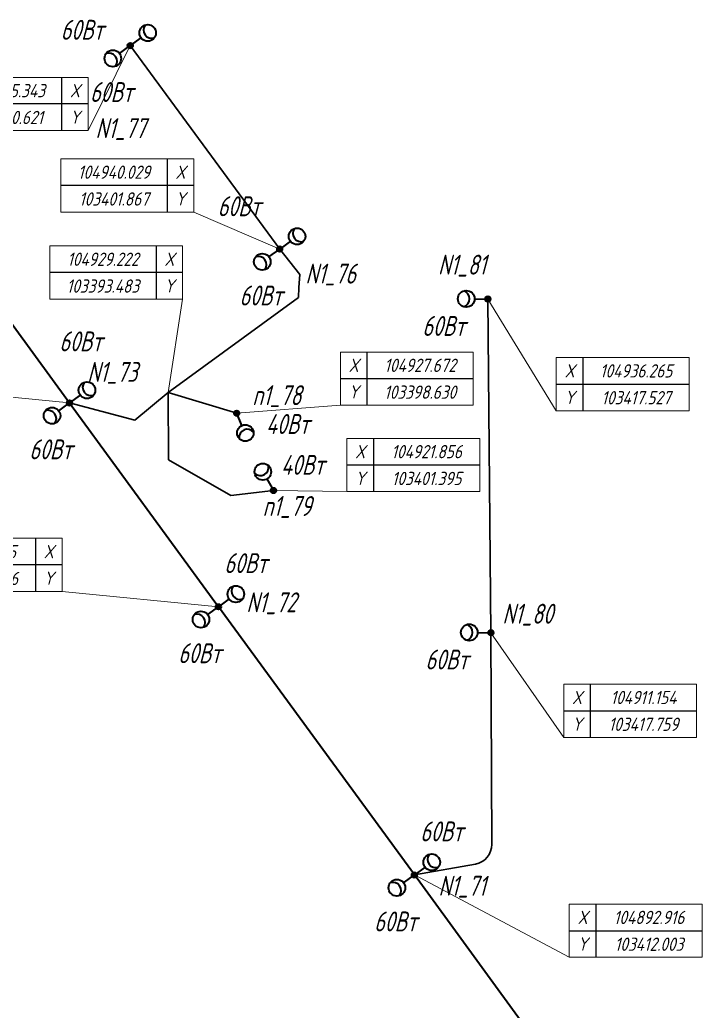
# Model space of a CAD drawing. Header units: millimetres. Extents: x 103224660 to 103518869, y 104697762 to 104995758.
# Drawn here: x 103382312 to 103433657, y 104882664 to 104957284 of the extents above; entities that cross this region are included whole.
import ezdxf
from ezdxf.enums import TextEntityAlignment as Align

# ---------------------------------------------------------------- set-up
doc = ezdxf.new("R2010")
doc.units = ezdxf.units.MM
doc.set_wipeout_variables(frame=1)
doc.layers.add('0 @ 1', color=7, linetype='Continuous')
for name, color, linetype, lineweight in [('ЭО_Воздушная линия', 10, 'Continuous', 35), ('ЭО_Кабельная линия', 3, 'ID_N', 30), ('ЭО_Пл_Опора', 10, 'Continuous', 35), ('ЭО_Пл_Опора_Светильники', 10, 'Continuous', 35), ('ЭО_Пл_Светильники', 10, 'Continuous', 25), ('ЭО_Пл_Светильники_Текст', 10, 'Continuous', 20), ('ЭС_Координата', 7, 'Continuous', 25)]:
    doc.layers.add(name, color=color, linetype=linetype, lineweight=lineweight)
doc.styles.add('ПБГС', font='simplex.shx', dxfattribs={"width": 0.8, "oblique": 15})
doc.linetypes.add('ID_N', pattern='A,0,3,-3,["N",ПБГС,S=1.2,R=0,X=-1,Y=-0.5],-3,6', length=15)

# ---------------------------------------------------------------- blocks, each defined once
blk = doc.blocks.new('промежуточная')
h = blk.add_hatch(color=255)
edge = h.paths.add_edge_path()
edge.add_arc((0, 0), 0.833, 0, 360)
at = {"lineweight": 30}
blk.add_circle((0, 0), 0.833, dxfattribs=at)
blk = doc.blocks.new('*U21')
at = {"layer": 'ЭО_Пл_Светильники'}
blk.add_line((0, 2), (0, 0), dxfattribs=at)
at = {"layer": 'ЭО_Пл_Светильники', "linetype": 'ByBlock', "xscale": 250, "yscale": 250, "zscale": 250}
blk.add_blockref('промежуточная', (0, 0), dxfattribs=at)
at = {"style": 'ПБГС', "oblique": 15, "width": 0.7, "flags": 1}
blk.add_attdef('NAME', (0, -6), '', height=3.5, dxfattribs=at)
at = {"layer": 'ЭО_Пл_Светильники_Текст', "style": 'ПБГС', "oblique": 15, "width": 0.7, "flags": 1}
for tag, p in [('TYPE', (0, 0)), ('MANUFACTURER', (0, -12)), ('SPECIFICATION_SECTION', (0, -18)), ('POWER', (0, -24)), ('GROUP', (0, -30))]:
    blk.add_attdef(tag, p, '', height=3.5, dxfattribs=at)
at = {"layer": 'ЭО_Пл_Светильники_Текст', "style": 'ПБГС', "oblique": 15, "width": 0.7}
blk.add_attdef('N_PYLON', (-805, -1919), '', height=1500, dxfattribs=at)
blk = doc.blocks.new('*U224')
at = {"layer": 'ЭО_Пл_Светильники'}
blk.add_line((0, 2), (0, 0), dxfattribs=at)
at = {"layer": 'ЭО_Пл_Светильники', "linetype": 'ByBlock', "xscale": 250, "yscale": 250, "zscale": 250}
blk.add_blockref('промежуточная', (0, 0), dxfattribs=at)
at = {"style": 'ПБГС', "oblique": 15, "width": 0.7, "flags": 1}
blk.add_attdef('NAME', (0, -6), '', height=3.5, dxfattribs=at)
at = {"layer": 'ЭО_Пл_Светильники_Текст', "style": 'ПБГС', "oblique": 15, "width": 0.7, "flags": 1}
for tag, p in [('TYPE', (0, 0)), ('MANUFACTURER', (0, -12)), ('SPECIFICATION_SECTION', (0, -18)), ('POWER', (0, -24)), ('GROUP', (0, -30))]:
    blk.add_attdef(tag, p, '', height=3.5, dxfattribs=at)
at = {"layer": 'ЭО_Пл_Светильники_Текст', "style": 'ПБГС', "oblique": 15, "width": 0.7}
blk.add_attdef('N_PYLON', (1818, -1561), '', height=1500, dxfattribs=at)
blk = doc.blocks.new('*U436')
at = {"layer": 'ЭО_Пл_Светильники'}
blk.add_line((0, 2), (0, 0), dxfattribs=at)
at = {"layer": 'ЭО_Пл_Светильники', "linetype": 'ByBlock', "xscale": 250, "yscale": 250, "zscale": 250}
blk.add_blockref('промежуточная', (0, 0), dxfattribs=at)
at = {"style": 'ПБГС', "oblique": 15, "width": 0.7, "flags": 1}
blk.add_attdef('NAME', (0, -6), '', height=3.5, dxfattribs=at)
at = {"layer": 'ЭО_Пл_Светильники_Текст', "style": 'ПБГС', "oblique": 15, "width": 0.7}
blk.add_attdef('N_PYLON', (1338, 1582), '', height=1500, dxfattribs=at)
at = {"layer": 'ЭО_Пл_Светильники_Текст', "style": 'ПБГС', "oblique": 15, "width": 0.7, "flags": 1}
for tag, p in [('TYPE', (0, 0)), ('MANUFACTURER', (0, -12)), ('SPECIFICATION_SECTION', (0, -18)), ('POWER', (0, -24)), ('GROUP', (0, -30))]:
    blk.add_attdef(tag, p, '', height=3.5, dxfattribs=at)
blk = doc.blocks.new('*U604')
at = {"layer": 'ЭО_Пл_Светильники'}
blk.add_line((0, 2), (0, 0), dxfattribs=at)
at = {"layer": 'ЭО_Пл_Светильники', "linetype": 'ByBlock', "xscale": 250, "yscale": 250, "zscale": 250}
blk.add_blockref('промежуточная', (0, 0), dxfattribs=at)
at = {"style": 'ПБГС', "oblique": 15, "width": 0.7, "flags": 1}
blk.add_attdef('NAME', (0, -6), '', height=3.5, dxfattribs=at)
at = {"layer": 'ЭО_Пл_Светильники_Текст', "style": 'ПБГС', "oblique": 15, "width": 0.7}
blk.add_attdef('N_PYLON', (-3748, 1839), '', height=1500, dxfattribs=at)
at = {"layer": 'ЭО_Пл_Светильники_Текст', "style": 'ПБГС', "oblique": 15, "width": 0.7, "flags": 1}
for tag, p in [('TYPE', (0, 0)), ('MANUFACTURER', (0, -12)), ('SPECIFICATION_SECTION', (0, -18)), ('POWER', (0, -24)), ('GROUP', (0, -30))]:
    blk.add_attdef(tag, p, '', height=3.5, dxfattribs=at)
blk = doc.blocks.new('*U52')
at = {"layer": 'ЭО_Пл_Светильники'}
blk.add_line((0, 2), (0, 0), dxfattribs=at)
at = {"layer": 'ЭО_Пл_Светильники', "linetype": 'ByBlock', "xscale": 250, "yscale": 250, "zscale": 250}
blk.add_blockref('промежуточная', (0, 0), dxfattribs=at)
at = {"style": 'ПБГС', "oblique": 15, "width": 0.7, "flags": 1}
blk.add_attdef('NAME', (0, -6), '', height=3.5, dxfattribs=at)
at = {"layer": 'ЭО_Пл_Светильники_Текст', "style": 'ПБГС', "oblique": 15, "width": 0.7}
blk.add_attdef('N_PYLON', (864, 675), '', height=1500, dxfattribs=at)
at = {"layer": 'ЭО_Пл_Светильники_Текст', "style": 'ПБГС', "oblique": 15, "width": 0.7, "flags": 1}
for tag, p in [('TYPE', (0, 0)), ('MANUFACTURER', (0, -12)), ('SPECIFICATION_SECTION', (0, -18)), ('POWER', (0, -24)), ('GROUP', (0, -30))]:
    blk.add_attdef(tag, p, '', height=3.5, dxfattribs=at)
blk = doc.blocks.new('*U221')
at = {"layer": 'ЭО_Пл_Светильники'}
blk.add_line((0, 2), (0, 0), dxfattribs=at)
at = {"layer": 'ЭО_Пл_Светильники', "linetype": 'ByBlock', "xscale": 250, "yscale": 250, "zscale": 250}
blk.add_blockref('промежуточная', (0, 0), dxfattribs=at)
at = {"style": 'ПБГС', "oblique": 15, "width": 0.7, "flags": 1}
blk.add_attdef('NAME', (0, -6), '', height=3.5, dxfattribs=at)
at = {"layer": 'ЭО_Пл_Светильники_Текст', "style": 'ПБГС', "oblique": 15, "width": 0.7}
blk.add_attdef('N_PYLON', (2100, -416), '', height=1500, dxfattribs=at)
at = {"layer": 'ЭО_Пл_Светильники_Текст', "style": 'ПБГС', "oblique": 15, "width": 0.7, "flags": 1}
for tag, p in [('TYPE', (0, 0)), ('MANUFACTURER', (0, -12)), ('SPECIFICATION_SECTION', (0, -18)), ('POWER', (0, -24)), ('GROUP', (0, -30))]:
    blk.add_attdef(tag, p, '', height=3.5, dxfattribs=at)
blk = doc.blocks.new('*U223')
at = {"layer": 'ЭО_Пл_Светильники'}
blk.add_line((0, 2), (0, 0), dxfattribs=at)
at = {"layer": 'ЭО_Пл_Светильники', "linetype": 'ByBlock', "xscale": 250, "yscale": 250, "zscale": 250}
blk.add_blockref('промежуточная', (0, 0), dxfattribs=at)
at = {"style": 'ПБГС', "oblique": 15, "width": 0.7, "flags": 1}
blk.add_attdef('NAME', (0, -6), '', height=3.5, dxfattribs=at)
at = {"layer": 'ЭО_Пл_Светильники_Текст', "style": 'ПБГС', "oblique": 15, "width": 0.7, "flags": 1}
for tag, p in [('TYPE', (0, 0)), ('MANUFACTURER', (0, -12)), ('SPECIFICATION_SECTION', (0, -18)), ('POWER', (0, -24)), ('GROUP', (0, -30))]:
    blk.add_attdef(tag, p, '', height=3.5, dxfattribs=at)
at = {"layer": 'ЭО_Пл_Светильники_Текст', "style": 'ПБГС', "oblique": 15, "width": 0.7}
blk.add_attdef('N_PYLON', (-2615, -6962), '', height=1500, dxfattribs=at)
blk = doc.blocks.new('*U222')
at = {"layer": 'ЭО_Пл_Светильники'}
blk.add_line((0, 2), (0, 0), dxfattribs=at)
at = {"layer": 'ЭО_Пл_Светильники', "linetype": 'ByBlock', "xscale": 250, "yscale": 250, "zscale": 250}
blk.add_blockref('промежуточная', (0, 0), dxfattribs=at)
at = {"style": 'ПБГС', "oblique": 15, "width": 0.7, "flags": 1}
blk.add_attdef('NAME', (0, -6), '', height=3.5, dxfattribs=at)
at = {"layer": 'ЭО_Пл_Светильники_Текст', "style": 'ПБГС', "oblique": 15, "width": 0.7, "flags": 1}
for tag, p in [('TYPE', (0, 0)), ('MANUFACTURER', (0, -12)), ('SPECIFICATION_SECTION', (0, -18)), ('POWER', (0, -24)), ('GROUP', (0, -30))]:
    blk.add_attdef(tag, p, '', height=3.5, dxfattribs=at)
at = {"layer": 'ЭО_Пл_Светильники_Текст', "style": 'ПБГС', "oblique": 15, "width": 0.7}
blk.add_attdef('N_PYLON', (1939, -2597), '', height=1500, dxfattribs=at)
blk = doc.blocks.new('*U109')
at = {"layer": 'ЭО_Пл_Светильники'}
blk.add_line((0, 2), (0, 0), dxfattribs=at)
at = {"layer": 'ЭО_Пл_Светильники', "linetype": 'ByBlock', "xscale": 250, "yscale": 250, "zscale": 250}
blk.add_blockref('промежуточная', (0, 0), dxfattribs=at)
at = {"style": 'ПБГС', "oblique": 15, "width": 0.7, "flags": 1}
blk.add_attdef('NAME', (0, -6), '', height=3.5, dxfattribs=at)
at = {"layer": 'ЭО_Пл_Светильники_Текст', "style": 'ПБГС', "oblique": 15, "width": 0.7}
blk.add_attdef('N_PYLON', (1185, 608), '', height=1500, dxfattribs=at)
at = {"layer": 'ЭО_Пл_Светильники_Текст', "style": 'ПБГС', "oblique": 15, "width": 0.7, "flags": 1}
for tag, p in [('TYPE', (0, 0)), ('MANUFACTURER', (0, -12)), ('SPECIFICATION_SECTION', (0, -18)), ('POWER', (0, -24)), ('GROUP', (0, -30))]:
    blk.add_attdef(tag, p, '', height=3.5, dxfattribs=at)
blk = doc.blocks.new('*U164')
at = {"layer": 'ЭО_Пл_Опора_Светильники'}
h = blk.add_hatch(color=256, dxfattribs=at)
h.dxf.hatch_style = 1
h.paths.add_polyline_path([(2, 199, 1), (-2, -199, 1)])
blk.add_line((-1000, 11), (0, 0), dxfattribs=at)
for centre, radius in [((-1625, 18), 625), ((0, 0), 199)]:
    blk.add_circle(centre, radius, dxfattribs=at)
blk.add_arc((-2000, 22), 625, 286.8307, 71.9155, dxfattribs=at)
at = {"style": 'ПБГС', "oblique": 15, "width": 0.7, "flags": 1}
for tag, p, height in [('TYPE', (-1704, -2539), 525000), ('NAME', (0, -3506), 875), ('MANUFACTURER', (0, -5006), 875), ('SPECIFICATION_SECTION', (0, -6506), 875), ('GROUP', (0, -9506), 875)]:
    blk.add_attdef(tag, p, '', height=height, dxfattribs=at)
at = {"layer": 'ЭО_Пл_Светильники_Текст', "style": 'ПБГС', "oblique": 15, "width": 0.7}
blk.add_attdef('POWER', (-4932, -2772), '', height=1500, dxfattribs=at)
blk = doc.blocks.new('*U212')
at = {"layer": 'ЭО_Пл_Опора_Светильники'}
h = blk.add_hatch(color=256, dxfattribs=at)
h.dxf.hatch_style = 1
h.paths.add_polyline_path([(-117, 161, 1), (117, -161, 1)])
blk.add_line((-807, -590), (0, 0), dxfattribs=at)
for centre, radius in [((0, 0), 199), ((-1312, -959), 625)]:
    blk.add_circle(centre, radius, dxfattribs=at)
blk.add_arc((-1614, -1181), 625, 323.64541, 108.7302, dxfattribs=at)
at = {"style": 'ПБГС', "oblique": 15, "width": 0.7, "flags": 1}
for tag, p, height in [('TYPE', (-1704, -2539), 525000), ('NAME', (0, -3506), 875), ('MANUFACTURER', (0, -5006), 875), ('SPECIFICATION_SECTION', (0, -6506), 875), ('GROUP', (0, -9506), 875)]:
    blk.add_attdef(tag, p, '', height=height, dxfattribs=at)
at = {"layer": 'ЭО_Пл_Светильники_Текст', "style": 'ПБГС', "oblique": 15, "width": 0.7}
blk.add_attdef('POWER', (-3027, -4245), '', height=1500, dxfattribs=at)
blk = doc.blocks.new('*U437')
at = {"layer": 'ЭО_Пл_Опора_Светильники'}
h = blk.add_hatch(color=256, dxfattribs=at)
h.dxf.hatch_style = 1
h.paths.add_polyline_path([(117, -161, 1), (-117, 161, 1)])
blk.add_line((808, 590), (0, 0), dxfattribs=at)
for centre, radius in [((1312, 958), 625), ((0, 0), 199)]:
    blk.add_circle(centre, radius, dxfattribs=at)
blk.add_arc((1615, 1179), 625, 143.5876, 288.6724, dxfattribs=at)
at = {"style": 'ПБГС', "oblique": 15, "width": 0.7, "flags": 1}
for tag, p, height in [('TYPE', (-1704, -2539), 525000), ('NAME', (0, -3506), 875), ('MANUFACTURER', (0, -5006), 875), ('SPECIFICATION_SECTION', (0, -6506), 875), ('GROUP', (0, -9506), 875)]:
    blk.add_attdef(tag, p, '', height=height, dxfattribs=at)
at = {"layer": 'ЭО_Пл_Светильники_Текст', "style": 'ПБГС', "oblique": 15, "width": 0.7}
blk.add_attdef('POWER', (-766, 3882), '', height=1500, dxfattribs=at)
blk = doc.blocks.new('*U211')
at = {"layer": 'ЭО_Пл_Опора_Светильники'}
h = blk.add_hatch(color=256, dxfattribs=at)
h.dxf.hatch_style = 1
h.paths.add_polyline_path([(117, -161, 1), (-117, 161, 1)])
blk.add_line((808, 590), (0, 0), dxfattribs=at)
for centre, radius in [((1312, 958), 625), ((0, 0), 199)]:
    blk.add_circle(centre, radius, dxfattribs=at)
blk.add_arc((1615, 1179), 625, 143.5876, 288.6724, dxfattribs=at)
at = {"style": 'ПБГС', "oblique": 15, "width": 0.7, "flags": 1}
for tag, p, height in [('TYPE', (-1704, -2539), 525000), ('NAME', (0, -3506), 875), ('MANUFACTURER', (0, -5006), 875), ('SPECIFICATION_SECTION', (0, -6506), 875), ('GROUP', (0, -9506), 875)]:
    blk.add_attdef(tag, p, '', height=height, dxfattribs=at)
at = {"layer": 'ЭО_Пл_Светильники_Текст', "style": 'ПБГС', "oblique": 15, "width": 0.7}
blk.add_attdef('POWER', (440, 2533), '', height=1500, dxfattribs=at)
blk = doc.blocks.new('*U602')
at = {"layer": 'ЭО_Пл_Опора_Светильники'}
h = blk.add_hatch(color=256, dxfattribs=at)
h.dxf.hatch_style = 1
h.paths.add_polyline_path([(117, -161, 1), (-117, 161, 1)])
blk.add_line((808, 590), (0, 0), dxfattribs=at)
for centre, radius in [((1312, 958), 625), ((0, 0), 199)]:
    blk.add_circle(centre, radius, dxfattribs=at)
blk.add_arc((1615, 1179), 625, 143.5876, 288.6724, dxfattribs=at)
at = {"style": 'ПБГС', "oblique": 15, "width": 0.7, "flags": 1}
for tag, p, height in [('TYPE', (-1704, -2539), 525000), ('NAME', (0, -3506), 875), ('MANUFACTURER', (0, -5006), 875), ('SPECIFICATION_SECTION', (0, -6506), 875), ('GROUP', (0, -9506), 875)]:
    blk.add_attdef(tag, p, '', height=height, dxfattribs=at)
at = {"layer": 'ЭО_Пл_Светильники_Текст', "style": 'ПБГС', "oblique": 15, "width": 0.7}
blk.add_attdef('POWER', (-5237, 442), '', height=1500, dxfattribs=at)
blk = doc.blocks.new('*U603')
at = {"layer": 'ЭО_Пл_Опора_Светильники'}
h = blk.add_hatch(color=256, dxfattribs=at)
h.dxf.hatch_style = 1
h.paths.add_polyline_path([(117, -161, 1), (-117, 161, 1)])
blk.add_line((808, 590), (0, 0), dxfattribs=at)
for centre, radius in [((1312, 958), 625), ((0, 0), 199)]:
    blk.add_circle(centre, radius, dxfattribs=at)
blk.add_arc((1615, 1179), 625, 143.5876, 288.6724, dxfattribs=at)
at = {"style": 'ПБГС', "oblique": 15, "width": 0.7, "flags": 1}
for tag, p, height in [('TYPE', (-1704, -2539), 525000), ('NAME', (0, -3506), 875), ('MANUFACTURER', (0, -5006), 875), ('SPECIFICATION_SECTION', (0, -6506), 875), ('GROUP', (0, -9506), 875)]:
    blk.add_attdef(tag, p, '', height=height, dxfattribs=at)
at = {"layer": 'ЭО_Пл_Светильники_Текст', "style": 'ПБГС', "oblique": 15, "width": 0.7}
blk.add_attdef('POWER', (-4669, 2474), '', height=1500, dxfattribs=at)
blk = doc.blocks.new('*U397')
at = {"layer": 'ЭО_Пл_Опора_Светильники'}
h = blk.add_hatch(color=256, dxfattribs=at)
h.dxf.hatch_style = 1
h.paths.add_polyline_path([(173, 98, 1), (-173, -98, 1)])
blk.add_line((-491, 871), (0, 0), dxfattribs=at)
for centre, radius in [((-799, 1415), 625), ((0, 0), 199)]:
    blk.add_circle(centre, radius, dxfattribs=at)
blk.add_arc((-983, 1742), 625, 226.89149, 11.97628, dxfattribs=at)
at = {"style": 'ПБГС', "oblique": 15, "width": 0.7, "flags": 1}
for tag, p, height in [('TYPE', (-1704, -2539), 525000), ('NAME', (0, -3506), 875), ('MANUFACTURER', (0, -5006), 875), ('SPECIFICATION_SECTION', (0, -6506), 875), ('GROUP', (0, -9506), 875)]:
    blk.add_attdef(tag, p, '', height=height, dxfattribs=at)
at = {"layer": 'ЭО_Пл_Светильники_Текст', "style": 'ПБГС', "oblique": 15, "width": 0.7}
blk.add_attdef('POWER', (571, 1182), '', height=1500, dxfattribs=at)
blk = doc.blocks.new('*U398')
at = {"layer": 'ЭО_Пл_Опора_Светильники'}
h = blk.add_hatch(color=256, dxfattribs=at)
h.dxf.hatch_style = 1
h.paths.add_polyline_path([(-182, -80, 1), (182, 80, 1)])
blk.add_line((400, -916), (0, 0), dxfattribs=at)
for centre, radius in [((0, 0), 199), ((650, -1489), 625)]:
    blk.add_circle(centre, radius, dxfattribs=at)
blk.add_arc((801, -1833), 625, 41.05196, 186.13676, dxfattribs=at)
at = {"style": 'ПБГС', "oblique": 15, "width": 0.7, "flags": 1}
for tag, p, height in [('TYPE', (-1704, -2539), 525000), ('NAME', (0, -3506), 875), ('MANUFACTURER', (0, -5006), 875), ('SPECIFICATION_SECTION', (0, -6506), 875), ('GROUP', (0, -9506), 875)]:
    blk.add_attdef(tag, p, '', height=height, dxfattribs=at)
at = {"layer": 'ЭО_Пл_Светильники_Текст', "style": 'ПБГС', "oblique": 15, "width": 0.7}
blk.add_attdef('POWER', (2206, -1562), '', height=1500, dxfattribs=at)
blk = doc.blocks.new('*U488')
blk.add_wipeout([(10.31, -16.81), (10.31, -8.81), (30.31, -8.81), (30.31, -16.81)])
at = {"lineweight": 0}
blk.add_line((10.31, -16.81), (0, 0), dxfattribs=at)
at = {"color": 0, "lineweight": 0, "transparency": 16777216}
for points in [[(10.31, -8.81), (10.31, -16.81), (10.31, -16.81), (10.31, -16.81)], [(10.31, -8.81), (30.31, -8.81)], [(30.31, -8.81), (30.31, -16.81), (30.31, -16.81), (30.31, -16.81)], [(10.31, -16.81), (30.31, -16.81)]]:
    blk.add_lwpolyline(points, dxfattribs=at)
at = {"transparency": 16777216}
for points in [[(14.31, -8.81), (14.31, -16.81)], [(10.31, -12.81), (30.31, -12.81)]]:
    blk.add_lwpolyline(points, dxfattribs=at)
at = {"color": 250, "transparency": 16777216, "style": 'ПБГС', "oblique": 15, "width": 0.8, "flags": 8}
for tag, p in [('КООРДИНАТАY', (22.31, -10.81)), ('КООРДИНАТАX', (22.31, -14.85))]:
    blk.add_attdef(tag, text='', height=2, dxfattribs=at).set_placement(p, align=Align.MIDDLE_CENTER)
at = {"layer": '0 @ 1', "color": 7, "transparency": 16777216, "char_height": 2, "width": 4, "attachment_point": 5, "style": 'ПБГС'}
for s, insert in [('X', (12.31, -10.81)), ('Y', (12.31, -14.81))]:
    blk.add_mtext(s, dxfattribs=dict(at, insert=insert))
blk = doc.blocks.new('*U1372')
at = {"layer": 'ЭС_Координата', "lineweight": 70}
ref = blk.add_blockref('*U488', (103417527, 104936265), dxfattribs=dict(at, xscale=500, yscale=500, zscale=500))
ref.add_attrib('КООРДИНАТАX', '103417.527', dxfattribs={"layer": '0 @ 1', "color": 250, "transparency": 16777216, "height": 1000, "style": 'ПБГС', "oblique": 15, "width": 0.8, "flags": 8}).set_placement((103428682, 104928840), align=Align.MIDDLE_CENTER)
ref.add_attrib('КООРДИНАТАY', '104936.265', dxfattribs={"layer": '0 @ 1', "color": 250, "transparency": 16777216, "height": 1000, "style": 'ПБГС', "oblique": 15, "width": 0.8, "flags": 8}).set_placement((103428682, 104930859), align=Align.MIDDLE_CENTER)
blk = doc.blocks.new('*U489')
blk.add_wipeout([(10.96, -15.76), (10.96, -7.76), (30.96, -7.76), (30.96, -15.76)])
at = {"lineweight": 0}
blk.add_line((10.96, -15.76), (0, 0), dxfattribs=at)
at = {"color": 0, "lineweight": 0, "transparency": 16777216}
for points in [[(10.96, -7.76), (10.96, -15.76), (10.96, -15.76), (10.96, -15.76)], [(10.96, -7.76), (30.96, -7.76)], [(30.96, -7.76), (30.96, -15.76), (30.96, -15.76), (30.96, -15.76)], [(10.96, -15.76), (30.96, -15.76)]]:
    blk.add_lwpolyline(points, dxfattribs=at)
at = {"transparency": 16777216}
for points in [[(14.96, -7.76), (14.96, -15.76)], [(10.96, -11.76), (30.96, -11.76)]]:
    blk.add_lwpolyline(points, dxfattribs=at)
at = {"color": 250, "transparency": 16777216, "style": 'ПБГС', "oblique": 15, "width": 0.8, "flags": 8}
for tag, p in [('КООРДИНАТАY', (22.96, -9.76)), ('КООРДИНАТАX', (22.96, -13.79))]:
    blk.add_attdef(tag, text='', height=2, dxfattribs=at).set_placement(p, align=Align.MIDDLE_CENTER)
at = {"layer": '0 @ 1', "color": 7, "transparency": 16777216, "char_height": 2, "width": 4, "attachment_point": 5, "style": 'ПБГС'}
for s, insert in [('X', (12.96, -9.76)), ('Y', (12.96, -13.76))]:
    blk.add_mtext(s, dxfattribs=dict(at, insert=insert))
blk = doc.blocks.new('*U1373')
at = {"layer": 'ЭС_Координата', "lineweight": 70}
ref = blk.add_blockref('*U489', (103417759, 104911154), dxfattribs=dict(at, xscale=500, yscale=500, zscale=500))
ref.add_attrib('КООРДИНАТАX', '103417.759', dxfattribs={"layer": '0 @ 1', "color": 250, "transparency": 16777216, "height": 1000, "style": 'ПБГС', "oblique": 15, "width": 0.8, "flags": 8}).set_placement((103429241, 104904257), align=Align.MIDDLE_CENTER)
ref.add_attrib('КООРДИНАТАY', '104911.154', dxfattribs={"layer": '0 @ 1', "color": 250, "transparency": 16777216, "height": 1000, "style": 'ПБГС', "oblique": 15, "width": 0.8, "flags": 8}).set_placement((103429241, 104906276), align=Align.MIDDLE_CENTER)
blk = doc.blocks.new('*U490')
blk.add_wipeout([(23.31, -12.39), (23.31, -4.39), (43.31, -4.39), (43.31, -12.39)])
at = {"lineweight": 0}
blk.add_line((23.31, -12.39), (0, 0), dxfattribs=at)
at = {"color": 0, "lineweight": 0, "transparency": 16777216}
for points in [[(23.31, -4.39), (23.31, -12.39), (23.31, -12.39), (23.31, -12.39)], [(23.31, -4.39), (43.31, -4.39)], [(43.31, -4.39), (43.31, -12.39), (43.31, -12.39), (43.31, -12.39)], [(23.31, -12.39), (43.31, -12.39)]]:
    blk.add_lwpolyline(points, dxfattribs=at)
at = {"transparency": 16777216}
for points in [[(27.31, -4.39), (27.31, -12.39)], [(23.31, -8.39), (43.31, -8.39)]]:
    blk.add_lwpolyline(points, dxfattribs=at)
at = {"color": 250, "transparency": 16777216, "style": 'ПБГС', "oblique": 15, "width": 0.8, "flags": 8}
for tag, p in [('КООРДИНАТАY', (35.31, -6.39)), ('КООРДИНАТАX', (35.31, -10.43))]:
    blk.add_attdef(tag, text='', height=2, dxfattribs=at).set_placement(p, align=Align.MIDDLE_CENTER)
at = {"layer": '0 @ 1', "color": 7, "transparency": 16777216, "char_height": 2, "width": 4, "attachment_point": 5, "style": 'ПБГС'}
for s, insert in [('X', (25.31, -6.39)), ('Y', (25.31, -10.39))]:
    blk.add_mtext(s, dxfattribs=dict(at, insert=insert))
blk = doc.blocks.new('*U1374')
at = {"layer": 'ЭС_Координата', "lineweight": 70}
ref = blk.add_blockref('*U490', (103412003, 104892916), dxfattribs=dict(at, xscale=500, yscale=500, zscale=500))
ref.add_attrib('КООРДИНАТАX', '103412.003', dxfattribs={"layer": '0 @ 1', "color": 250, "transparency": 16777216, "height": 1000, "style": 'ПБГС', "oblique": 15, "width": 0.8, "flags": 8}).set_placement((103429657, 104887703), align=Align.MIDDLE_CENTER)
ref.add_attrib('КООРДИНАТАY', '104892.916', dxfattribs={"layer": '0 @ 1', "color": 250, "transparency": 16777216, "height": 1000, "style": 'ПБГС', "oblique": 15, "width": 0.8, "flags": 8}).set_placement((103429657, 104889721), align=Align.MIDDLE_CENTER)
blk = doc.blocks.new('*U536')
blk.add_wipeout([(-23.54, 2.3), (-23.54, 10.3), (-43.54, 10.3), (-43.54, 2.3)])
at = {"lineweight": 0}
blk.add_line((-23.54, 2.3), (0, 0), dxfattribs=at)
at = {"color": 0, "lineweight": 0, "transparency": 16777216}
for points in [[(-43.54, 10.3), (-43.54, 2.3), (-43.54, 2.3), (-43.54, 2.3)], [(-23.54, 10.3), (-43.54, 10.3)], [(-23.54, 10.3), (-23.54, 2.3), (-23.54, 2.3), (-23.54, 2.3)], [(-23.54, 2.3), (-43.54, 2.3)]]:
    blk.add_lwpolyline(points, dxfattribs=at)
at = {"transparency": 16777216}
for points in [[(-27.54, 10.3), (-27.54, 2.3)], [(-23.54, 6.3), (-43.54, 6.3)]]:
    blk.add_lwpolyline(points, dxfattribs=at)
at = {"color": 250, "transparency": 16777216, "style": 'ПБГС', "oblique": 15, "width": 0.8, "flags": 8}
for tag, p in [('КООРДИНАТАY', (-35.54, 8.3)), ('КООРДИНАТАX', (-35.54, 4.26))]:
    blk.add_attdef(tag, text='', height=2, dxfattribs=at).set_placement(p, align=Align.MIDDLE_CENTER)
at = {"layer": '0 @ 1', "color": 7, "transparency": 16777216, "char_height": 2, "width": 4, "attachment_point": 5, "style": 'ПБГС'}
for s, insert in [('X', (-25.54, 8.3)), ('Y', (-25.54, 4.3))]:
    blk.add_mtext(s, dxfattribs=dict(at, insert=insert))
blk = doc.blocks.new('*U1441')
at = {"layer": 'ЭС_Координата', "lineweight": 70}
ref = blk.add_blockref('*U536', (103386051, 104928451), dxfattribs=dict(at, xscale=500, yscale=500, zscale=500))
ref.add_attrib('КООРДИНАТАX', '103386.051', dxfattribs={"layer": '0 @ 1', "color": 250, "transparency": 16777216, "height": 1000, "style": 'ПБГС', "oblique": 15, "width": 0.8, "flags": 8}).set_placement((103368281, 104930581), align=Align.MIDDLE_CENTER)
ref.add_attrib('КООРДИНАТАY', '104928.451', dxfattribs={"layer": '0 @ 1', "color": 250, "transparency": 16777216, "height": 1000, "style": 'ПБГС', "oblique": 15, "width": 0.8, "flags": 8}).set_placement((103368281, 104932599), align=Align.MIDDLE_CENTER)
blk = doc.blocks.new('*U1442')
at = {"layer": 'ЭС_Координата', "lineweight": 70}
ref = blk.add_blockref('*U536', (103397256, 104913105), dxfattribs=dict(at, xscale=500, yscale=500, zscale=500))
ref.add_attrib('КООРДИНАТАX', '103397.256', dxfattribs={"layer": '0 @ 1', "color": 250, "transparency": 16777216, "height": 1000, "style": 'ПБГС', "oblique": 15, "width": 0.8, "flags": 8}).set_placement((103379486, 104915234), align=Align.MIDDLE_CENTER)
ref.add_attrib('КООРДИНАТАY', '104913.105', dxfattribs={"layer": '0 @ 1', "color": 250, "transparency": 16777216, "height": 1000, "style": 'ПБГС', "oblique": 15, "width": 0.8, "flags": 8}).set_placement((103379486, 104917252), align=Align.MIDDLE_CENTER)
blk = doc.blocks.new('*U537')
blk.add_wipeout([(-6.33, -12.78), (-6.33, -4.78), (-26.33, -4.78), (-26.33, -12.78)])
at = {"lineweight": 0}
blk.add_line((-6.33, -12.78), (0, 0), dxfattribs=at)
at = {"color": 0, "lineweight": 0, "transparency": 16777216}
for points in [[(-26.33, -4.78), (-26.33, -12.78), (-26.33, -12.78), (-26.33, -12.78)], [(-6.33, -4.78), (-26.33, -4.78)], [(-6.33, -4.78), (-6.33, -12.78), (-6.33, -12.78), (-6.33, -12.78)], [(-6.33, -12.78), (-26.33, -12.78)]]:
    blk.add_lwpolyline(points, dxfattribs=at)
at = {"transparency": 16777216}
for points in [[(-10.33, -4.78), (-10.33, -12.78)], [(-6.33, -8.78), (-26.33, -8.78)]]:
    blk.add_lwpolyline(points, dxfattribs=at)
at = {"color": 250, "transparency": 16777216, "style": 'ПБГС', "oblique": 15, "width": 0.8, "flags": 8}
for tag, p in [('КООРДИНАТАY', (-18.33, -6.78)), ('КООРДИНАТАX', (-18.33, -10.82))]:
    blk.add_attdef(tag, text='', height=2, dxfattribs=at).set_placement(p, align=Align.MIDDLE_CENTER)
at = {"layer": '0 @ 1', "color": 7, "transparency": 16777216, "char_height": 2, "width": 4, "attachment_point": 5, "style": 'ПБГС'}
for s, insert in [('X', (-8.33, -6.78)), ('Y', (-8.33, -10.78))]:
    blk.add_mtext(s, dxfattribs=dict(at, insert=insert))
blk = doc.blocks.new('*U1443')
at = {"layer": 'ЭС_Координата', "lineweight": 70}
ref = blk.add_blockref('*U537', (103390621, 104955343), dxfattribs=dict(at, xscale=500, yscale=500, zscale=500))
ref.add_attrib('КООРДИНАТАX', '103390.621', dxfattribs={"layer": '0 @ 1', "color": 250, "transparency": 16777216, "height": 1000, "style": 'ПБГС', "oblique": 15, "width": 0.8, "flags": 8}).set_placement((103381458, 104949934), align=Align.MIDDLE_CENTER)
ref.add_attrib('КООРДИНАТАY', '104955.343', dxfattribs={"layer": '0 @ 1', "color": 250, "transparency": 16777216, "height": 1000, "style": 'ПБГС', "oblique": 15, "width": 0.8, "flags": 8}).set_placement((103381458, 104951953), align=Align.MIDDLE_CENTER)
blk = doc.blocks.new('*U539')
blk.add_wipeout([(2.16, 14.08), (2.16, 22.08), (-17.84, 22.08), (-17.84, 14.08)])
at = {"lineweight": 0}
blk.add_line((2.16, 14.08), (0, 0), dxfattribs=at)
at = {"color": 0, "lineweight": 0, "transparency": 16777216}
for points in [[(-17.84, 22.08), (-17.84, 14.08), (-17.84, 14.08), (-17.84, 14.08)], [(2.16, 22.08), (-17.84, 22.08)], [(2.16, 22.08), (2.16, 14.08), (2.16, 14.08), (2.16, 14.08)], [(2.16, 14.08), (-17.84, 14.08)]]:
    blk.add_lwpolyline(points, dxfattribs=at)
at = {"transparency": 16777216}
for points in [[(-1.84, 22.08), (-1.84, 14.08)], [(2.16, 18.08), (-17.84, 18.08)]]:
    blk.add_lwpolyline(points, dxfattribs=at)
at = {"color": 250, "transparency": 16777216, "style": 'ПБГС', "oblique": 15, "width": 0.8, "flags": 8}
for tag, p in [('КООРДИНАТАY', (-9.84, 20.08)), ('КООРДИНАТАX', (-9.84, 16.04))]:
    blk.add_attdef(tag, text='', height=2, dxfattribs=at).set_placement(p, align=Align.MIDDLE_CENTER)
at = {"layer": '0 @ 1', "color": 7, "transparency": 16777216, "char_height": 2, "width": 4, "attachment_point": 5, "style": 'ПБГС'}
for s, insert in [('X', (0.16, 20.08)), ('Y', (0.16, 16.08))]:
    blk.add_mtext(s, dxfattribs=dict(at, insert=insert))
blk = doc.blocks.new('*U1444')
at = {"layer": 'ЭС_Координата', "lineweight": 70}
ref = blk.add_blockref('*U539', (103393483, 104929222), dxfattribs=dict(at, xscale=500, yscale=500, zscale=500))
ref.add_attrib('КООРДИНАТАX', '103393.483', dxfattribs={"layer": '0 @ 1', "color": 250, "transparency": 16777216, "height": 1000, "style": 'ПБГС', "oblique": 15, "width": 0.8, "flags": 8}).set_placement((103388562, 104937243), align=Align.MIDDLE_CENTER)
ref.add_attrib('КООРДИНАТАY', '104929.222', dxfattribs={"layer": '0 @ 1', "color": 250, "transparency": 16777216, "height": 1000, "style": 'ПБГС', "oblique": 15, "width": 0.8, "flags": 8}).set_placement((103388562, 104939262), align=Align.MIDDLE_CENTER)
blk = doc.blocks.new('*U538')
blk.add_wipeout([(-12.94, 5.57), (-12.94, 13.57), (-32.94, 13.57), (-32.94, 5.57)])
at = {"lineweight": 0}
blk.add_line((-12.94, 5.57), (0, 0), dxfattribs=at)
at = {"color": 0, "lineweight": 0, "transparency": 16777216}
for points in [[(-32.94, 13.57), (-32.94, 5.57), (-32.94, 5.57), (-32.94, 5.57)], [(-12.94, 13.57), (-32.94, 13.57)], [(-12.94, 13.57), (-12.94, 5.57), (-12.94, 5.57), (-12.94, 5.57)], [(-12.94, 5.57), (-32.94, 5.57)]]:
    blk.add_lwpolyline(points, dxfattribs=at)
at = {"transparency": 16777216}
for points in [[(-16.94, 13.57), (-16.94, 5.57)], [(-12.94, 9.57), (-32.94, 9.57)]]:
    blk.add_lwpolyline(points, dxfattribs=at)
at = {"color": 250, "transparency": 16777216, "style": 'ПБГС', "oblique": 15, "width": 0.8, "flags": 8}
for tag, p in [('КООРДИНАТАY', (-24.94, 11.57)), ('КООРДИНАТАX', (-24.94, 7.54))]:
    blk.add_attdef(tag, text='', height=2, dxfattribs=at).set_placement(p, align=Align.MIDDLE_CENTER)
at = {"layer": '0 @ 1', "color": 7, "transparency": 16777216, "char_height": 2, "width": 4, "attachment_point": 5, "style": 'ПБГС'}
for s, insert in [('X', (-14.94, 11.57)), ('Y', (-14.94, 7.57))]:
    blk.add_mtext(s, dxfattribs=dict(at, insert=insert))
blk = doc.blocks.new('*U1445')
at = {"layer": 'ЭС_Координата', "lineweight": 70}
ref = blk.add_blockref('*U538', (103401867, 104940029), dxfattribs=dict(at, xscale=500, yscale=500, zscale=500))
ref.add_attrib('КООРДИНАТАX', '103401.867', dxfattribs={"layer": '0 @ 1', "color": 250, "transparency": 16777216, "height": 1000, "style": 'ПБГС', "oblique": 15, "width": 0.8, "flags": 8}).set_placement((103389395, 104943797), align=Align.MIDDLE_CENTER)
ref.add_attrib('КООРДИНАТАY', '104940.029', dxfattribs={"layer": '0 @ 1', "color": 250, "transparency": 16777216, "height": 1000, "style": 'ПБГС', "oblique": 15, "width": 0.8, "flags": 8}).set_placement((103389395, 104945815), align=Align.MIDDLE_CENTER)
blk = doc.blocks.new('*U540')
blk.add_wipeout([(15.6, 1.21), (15.6, 9.21), (35.6, 9.21), (35.6, 1.21)])
at = {"lineweight": 0}
blk.add_line((15.6, 1.21), (0, 0), dxfattribs=at)
at = {"color": 0, "lineweight": 0, "transparency": 16777216}
for points in [[(15.6, 9.21), (15.6, 1.21), (15.6, 1.21), (15.6, 1.21)], [(15.6, 9.21), (35.6, 9.21)], [(35.6, 9.21), (35.6, 1.21), (35.6, 1.21), (35.6, 1.21)], [(15.6, 1.21), (35.6, 1.21)]]:
    blk.add_lwpolyline(points, dxfattribs=at)
at = {"transparency": 16777216}
for points in [[(19.6, 9.21), (19.6, 1.21)], [(15.6, 5.21), (35.6, 5.21)]]:
    blk.add_lwpolyline(points, dxfattribs=at)
at = {"color": 250, "transparency": 16777216, "style": 'ПБГС', "oblique": 15, "width": 0.8, "flags": 8}
for tag, p in [('КООРДИНАТАY', (27.6, 7.21)), ('КООРДИНАТАX', (27.6, 3.17))]:
    blk.add_attdef(tag, text='', height=2, dxfattribs=at).set_placement(p, align=Align.MIDDLE_CENTER)
at = {"layer": '0 @ 1', "color": 7, "transparency": 16777216, "char_height": 2, "width": 4, "attachment_point": 5, "style": 'ПБГС'}
for s, insert in [('X', (17.6, 7.21)), ('Y', (17.6, 3.21))]:
    blk.add_mtext(s, dxfattribs=dict(at, insert=insert))
blk = doc.blocks.new('*U1446')
at = {"layer": 'ЭС_Координата', "lineweight": 70}
ref = blk.add_blockref('*U540', (103398630, 104927672), dxfattribs=dict(at, xscale=500, yscale=500, zscale=500))
ref.add_attrib('КООРДИНАТАX', '103398.630', dxfattribs={"layer": '0 @ 1', "color": 250, "transparency": 16777216, "height": 1000, "style": 'ПБГС', "oblique": 15, "width": 0.8, "flags": 8}).set_placement((103412432, 104929258), align=Align.MIDDLE_CENTER)
ref.add_attrib('КООРДИНАТАY', '104927.672', dxfattribs={"layer": '0 @ 1', "color": 250, "transparency": 16777216, "height": 1000, "style": 'ПБГС', "oblique": 15, "width": 0.8, "flags": 8}).set_placement((103412432, 104931277), align=Align.MIDDLE_CENTER)
blk = doc.blocks.new('*U541')
blk.add_wipeout([(11.05, -0.15), (11.05, 7.85), (31.05, 7.85), (31.05, -0.15)])
at = {"lineweight": 0}
blk.add_line((11.05, -0.15), (0, 0), dxfattribs=at)
at = {"color": 0, "lineweight": 0, "transparency": 16777216}
for points in [[(11.05, 7.85), (11.05, -0.15), (11.05, -0.15), (11.05, -0.15)], [(11.05, 7.85), (31.05, 7.85)], [(31.05, 7.85), (31.05, -0.15), (31.05, -0.15), (31.05, -0.15)], [(11.05, -0.15), (31.05, -0.15)]]:
    blk.add_lwpolyline(points, dxfattribs=at)
at = {"transparency": 16777216}
for points in [[(15.05, 7.85), (15.05, -0.15)], [(11.05, 3.85), (31.05, 3.85)]]:
    blk.add_lwpolyline(points, dxfattribs=at)
at = {"color": 250, "transparency": 16777216, "style": 'ПБГС', "oblique": 15, "width": 0.8, "flags": 8}
for tag, p in [('КООРДИНАТАY', (23.05, 5.85)), ('КООРДИНАТАX', (23.05, 1.81))]:
    blk.add_attdef(tag, text='', height=2, dxfattribs=at).set_placement(p, align=Align.MIDDLE_CENTER)
at = {"layer": '0 @ 1', "color": 7, "transparency": 16777216, "char_height": 2, "width": 4, "attachment_point": 5, "style": 'ПБГС'}
for s, insert in [('X', (13.05, 5.85)), ('Y', (13.05, 1.85))]:
    blk.add_mtext(s, dxfattribs=dict(at, insert=insert))
blk = doc.blocks.new('*U1447')
at = {"layer": 'ЭС_Координата', "lineweight": 70}
ref = blk.add_blockref('*U541', (103401395, 104921856), dxfattribs=dict(at, xscale=500, yscale=500, zscale=500))
ref.add_attrib('КООРДИНАТАX', '103401.395', dxfattribs={"layer": '0 @ 1', "color": 250, "transparency": 16777216, "height": 1000, "style": 'ПБГС', "oblique": 15, "width": 0.8, "flags": 8}).set_placement((103412921, 104922761), align=Align.MIDDLE_CENTER)
ref.add_attrib('КООРДИНАТАY', '104921.856', dxfattribs={"layer": '0 @ 1', "color": 250, "transparency": 16777216, "height": 1000, "style": 'ПБГС', "oblique": 15, "width": 0.8, "flags": 8}).set_placement((103412921, 104924780), align=Align.MIDDLE_CENTER)

msp = doc.modelspace()

# ---------------------------------------------------------------- linework, layer by layer
at = {"layer": 'ЭО_Воздушная линия'}
for p, q in [((103412001, 104892914), (103397250, 104913100)), ((103426679, 104872807), (103412001, 104892914))]:
    msp.add_line(p, q, dxfattribs=at)
at = {"layer": 'ЭО_Кабельная линия'}
for points in [[(103401865, 104940030), (103403375, 104938112), (103403318, 104937140), (103403274, 104936392), (103393483, 104929222), (103390976, 104927149), (103386049, 104928447)], [(103386047, 104928446), (103390976, 104927149), (103393483, 104929222), (103393499, 104924167), (103398178, 104921473), (103401396, 104921857)]]:
    msp.add_lwpolyline(points, dxfattribs=at)
at = {"layer": 'ЭО_Кабельная линия', "elevation": 570}
msp.add_lwpolyline([(103417759, 104911154), (103417527, 104936263)], dxfattribs=at)
at = {"layer": 'ЭО_Кабельная линия', "ltscale": 0.3, "elevation": 570}
msp.add_lwpolyline([(103417759, 104911154), (103417831, 104895218, -0.364752), (103416594, 104893734), (103412003, 104892916)], format="xyb", dxfattribs=at)

# ---------------------------------------------------------------- block references
at = {"layer": 'ЭО_Пл_Опора'}
for name, p, values in [('*U223', (103390621, 104955341), {'N_PYLON': 'N1_77'}), ('*U222', (103401865, 104940028), {'N_PYLON': 'N1_76'}), ('*U604', (103417527, 104936263), {'N_PYLON': 'N1_81'}), ('*U436', (103386050, 104928448), {'N_PYLON': 'N1_73'}), ('*U109', (103398630, 104927670), {'N_PYLON': 'n1_78'}), ('*U21', (103401396, 104921857), {'N_PYLON': 'n1_79'}), ('*U221', (103397255, 104913103), {'N_PYLON': 'N1_72'}), ('*U52', (103417759, 104911154, 570), {'N_PYLON': 'N1_80'}), ('*U224', (103411997, 104892912), {'N_PYLON': 'N1_71'})]:
    msp.add_blockref(name, p, dxfattribs=at).add_auto_attribs(values)
at = {"layer": 'ЭО_Пл_Светильники'}
for name, p, values in [('*U602', (103390621, 104955341), {'POWER': '60Вт'}), ('*U212', (103390621, 104955341), {'POWER': '60Вт'}), ('*U603', (103401865, 104940028), {'POWER': '60Вт'}), ('*U212', (103401865, 104940028), {'POWER': '60Вт'}), ('*U164', (103417527, 104936263), {'POWER': '60Вт'}), ('*U437', (103386049, 104928447), {'POWER': '60Вт'}), ('*U212', (103386049, 104928447), {'POWER': '60Вт'}), ('*U398', (103398630, 104927672), {'POWER': '40Вт'}), ('*U397', (103401395, 104921855), {'POWER': '40Вт'}), ('*U211', (103397255, 104913103), {'POWER': '60Вт'}), ('*U212', (103397255, 104913103), {'POWER': '60Вт'}), ('*U164', (103417759, 104911154, 570), {'POWER': '60Вт'}), ('*U211', (103411997, 104892912), {'POWER': '60Вт'}), ('*U212', (103411997, 104892912), {'POWER': '60Вт'})]:
    msp.add_blockref(name, p, dxfattribs=at).add_auto_attribs(values)

# ---------------------------------------------------------------- next in the draw order: block references
at = {"layer": 'ЭО_Пл_Светильники_Текст'}
for name in ['*U1443', '*U1372', '*U1441', '*U1446', '*U1447', '*U1442', '*U1373', '*U1374']:
    msp.add_blockref(name, (0, 0), dxfattribs=at)

# ---------------------------------------------------------------- next in the draw order: linework, layer by layer
at = {"layer": 'ЭО_Воздушная линия'}
msp.add_line((103386047, 104928446), (103397250, 104913100), dxfattribs=at)

# ---------------------------------------------------------------- next in the draw order: block references
at = {"layer": 'ЭО_Пл_Светильники_Текст'}
msp.add_blockref('*U1444', (0, 0), dxfattribs=at)

# ---------------------------------------------------------------- next in the draw order: linework, layer by layer
at = {"layer": 'ЭО_Кабельная линия'}
msp.add_lwpolyline([(103398630, 104927672), (103393483, 104929222), (103390976, 104927149), (103386043, 104928452)], dxfattribs=at)

# ---------------------------------------------------------------- next in the draw order: block references
at = {"layer": 'ЭО_Пл_Светильники_Текст'}
msp.add_blockref('*U1445', (0, 0), dxfattribs=at)

# ---------------------------------------------------------------- next in the draw order: linework, layer by layer
at = {"layer": 'ЭО_Воздушная линия'}
msp.add_line((103374845, 104943795), (103386047, 104928446), dxfattribs=at)
at = {"layer": 'ЭО_Кабельная линия'}
msp.add_lwpolyline([(103401865, 104940030), (103390621, 104955342)], dxfattribs=at)

doc.saveas('drawing.dxf')
